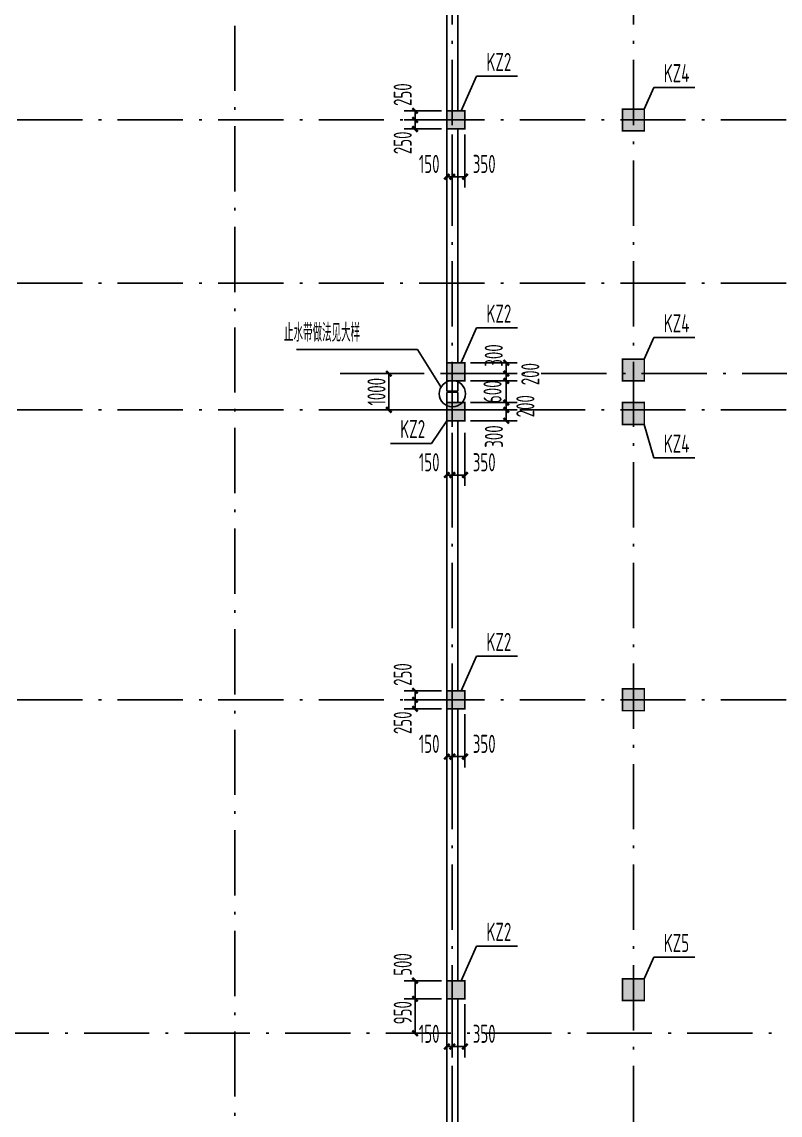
# Model space of a CAD drawing. Extents: x 2468086 to 6957054, y -3413633 to -667223.
# Drawn here: x 5003891 to 5024819, y -1154227 to -1124063 of the extents above; entities that cross this region are included whole.
import ezdxf

# ---------------------------------------------------------------- set-up
doc = ezdxf.new("R2010")
doc.units = 0
doc.header["$LTSCALE"] = 100
doc.header["$MEASUREMENT"] = 0
doc.linetypes.add('2', pattern=[18.5, 12, -3, 0.5, -3])
doc.layers.get('0').update_dxf_attribs({"linetype": 'CONTINUOUS'})
doc.layers.get('DEFPOINTS').update_dxf_attribs({"linetype": 'CONTINUOUS'})
for name, color, linetype in [('墙__实线', 3, 'CONTINUOUS'), ('柱', 2, 'CONTINUOUS'), ('柱填充', 43, 'CONTINUOUS'), ('柱编号', 211, 'CONTINUOUS'), ('轴线__尺寸数字', 7, 'CONTINUOUS'), ('轴线__点划线', 252, '2'), ('通风井定位', 145, 'CONTINUOUS')]:
    doc.layers.add(name, color=color, linetype=linetype)
doc.styles.add('GB', font='gbxwxt.shx', dxfattribs={"width": 0.7, "height": 500, "bigfont": 'gbhzfs.shx'})
doc.dimstyles.new('LYSDIM1', dxfattribs={"dimtxt": 375, "dimasz": 1.5, "dimexe": 300, "dimexo": 150, "dimgap": 90, "dimtad": 1, "dimdec": 0, "dimzin": 0, "dimdsep": 46, "dimtxsty": 'GB', "dimblk1": 'JT', "dimblk2": 'JT', "dimsah": 1, "dimcen": 0, "dimclrt": 7, "dimadec": 0, "dimazin": 0, "dimtfac": 1, "dimtdec": 0, "dimtix": 1, "dimtmove": 2, "dimatfit": 3, "dimldrblk": 'JT', "dimfxl": 1, "dimtolj": 1, "dimtzin": 0, "dimarcsym": 0})

# ---------------------------------------------------------------- blocks, each defined once
blk = doc.blocks.new('JT')
at = {"layer": '轴线__尺寸数字', "const_width": 45}
blk.add_lwpolyline([(-50, -50), (50, 50)], dxfattribs=at)
blk.add_lwpolyline([(-50, -50), (50, 50)], dxfattribs=at)
blk = doc.blocks.new('*D2926')
at = {"layer": 'DEFPOINTS', "color": 0, "transparency": 16777216}
for p in [(5016121, -1134568), (5016121, -1134768), (5017260, -1134568)]:
    blk.add_point(p, dxfattribs=at)
at = {"layer": '通风井定位', "color": 0, "lineweight": -2, "transparency": 16777216}
for p, q in [((5016271, -1134568), (5017560, -1134568)), ((5016271, -1134768), (5017560, -1134768)), ((5017260, -1134766), (5017260, -1134569))]:
    blk.add_line(p, q, dxfattribs=at)
at = {"layer": '通风井定位', "color": 0, "lineweight": -2, "transparency": 16777216, "xscale": 1.5, "yscale": 1.5, "zscale": 1.5}
for p, rotation in [((5017260, -1134568), 90), ((5017260, -1134768), 270)]:
    blk.add_blockref('JT', p, dxfattribs=dict(at, rotation=rotation))
at = {"layer": '通风井定位', "color": 7, "transparency": 16777216, "insert": (5017788, -1134668), "char_height": 500, "attachment_point": 5, "rotation": 90, "style": 'GB'}
blk.add_mtext('\\A1;200', dxfattribs=at)
blk = doc.blocks.new('*D2927')
at = {"layer": 'DEFPOINTS', "color": 0, "transparency": 16777216}
for p in [(5016121, -1133968), (5017260, -1133968), (5016121, -1134568)]:
    blk.add_point(p, dxfattribs=at)
at = {"layer": '通风井定位', "color": 0, "lineweight": -2, "transparency": 16777216}
for p, q in [((5016271, -1133968), (5017560, -1133968)), ((5017260, -1134566), (5017260, -1133969)), ((5016271, -1134568), (5017560, -1134568))]:
    blk.add_line(p, q, dxfattribs=at)
at = {"layer": '通风井定位', "color": 0, "lineweight": -2, "transparency": 16777216, "xscale": 1.5, "yscale": 1.5, "zscale": 1.5}
for p, rotation in [((5017260, -1133968), 90), ((5017260, -1134568), 270)]:
    blk.add_blockref('JT', p, dxfattribs=dict(at, rotation=rotation))
at = {"layer": '通风井定位', "color": 7, "transparency": 16777216, "insert": (5016881, -1134268), "char_height": 500, "attachment_point": 5, "rotation": 90, "style": 'GB'}
blk.add_mtext('\\A1;600', dxfattribs=at)
blk = doc.blocks.new('*D2928')
at = {"layer": 'DEFPOINTS', "color": 0, "transparency": 16777216}
for p in [(5016121, -1133768), (5017260, -1133768), (5016121, -1133968)]:
    blk.add_point(p, dxfattribs=at)
at = {"layer": '通风井定位', "color": 0, "lineweight": -2, "transparency": 16777216}
for p, q in [((5016271, -1133768), (5017560, -1133768)), ((5017260, -1133966), (5017260, -1133769)), ((5016271, -1133968), (5017560, -1133968))]:
    blk.add_line(p, q, dxfattribs=at)
at = {"layer": '通风井定位', "color": 0, "lineweight": -2, "transparency": 16777216, "xscale": 1.5, "yscale": 1.5, "zscale": 1.5}
for p, rotation in [((5017260, -1133768), 90), ((5017260, -1133968), 270)]:
    blk.add_blockref('JT', p, dxfattribs=dict(at, rotation=rotation))
at = {"layer": '通风井定位', "color": 7, "transparency": 16777216, "insert": (5017924, -1133782), "char_height": 500, "attachment_point": 5, "rotation": 90, "style": 'GB'}
blk.add_mtext('\\A1;200', dxfattribs=at)
blk = doc.blocks.new('*D2929')
at = {"layer": 'DEFPOINTS', "color": 0, "transparency": 16777216}
for p in [(5016121, -1134768), (5016121, -1135068), (5017260, -1135068)]:
    blk.add_point(p, dxfattribs=at)
at = {"layer": '通风井定位', "color": 0, "lineweight": -2, "transparency": 16777216}
for p, q in [((5016271, -1134768), (5017560, -1134768)), ((5017260, -1134769), (5017260, -1135066)), ((5016271, -1135068), (5017560, -1135068))]:
    blk.add_line(p, q, dxfattribs=at)
at = {"layer": '通风井定位', "color": 0, "lineweight": -2, "transparency": 16777216, "xscale": 1.5, "yscale": 1.5, "zscale": 1.5}
for p, rotation in [((5017260, -1134768), 90), ((5017260, -1135068), 270)]:
    blk.add_blockref('JT', p, dxfattribs=dict(at, rotation=rotation))
at = {"layer": '通风井定位', "color": 7, "transparency": 16777216, "insert": (5016919, -1135504), "char_height": 500, "attachment_point": 5, "rotation": 90, "style": 'GB'}
blk.add_mtext('\\A1;300', dxfattribs=at)
blk = doc.blocks.new('*D2931')
at = {"layer": 'DEFPOINTS', "color": 0, "transparency": 16777216}
for p in [(5015121, -1133768), (5014019, -1134768), (5015121, -1134768)]:
    blk.add_point(p, dxfattribs=at)
at = {"layer": '通风井定位', "color": 0, "lineweight": -2, "transparency": 16777216}
for p, q in [((5014971, -1133768), (5013719, -1133768)), ((5014019, -1133766), (5014019, -1133765)), ((5014019, -1133768), (5014019, -1134768)), ((5014971, -1134768), (5013719, -1134768)), ((5014019, -1134769), (5014019, -1134771))]:
    blk.add_line(p, q, dxfattribs=at)
at = {"layer": '通风井定位', "color": 0, "lineweight": -2, "transparency": 16777216, "xscale": 1.5, "yscale": 1.5, "zscale": 1.5}
for p, rotation in [((5014019, -1133768), 270), ((5014019, -1134768), 90)]:
    blk.add_blockref('JT', p, dxfattribs=dict(at, rotation=rotation))
at = {"layer": '通风井定位', "color": 7, "transparency": 16777216, "insert": (5013679, -1134268), "char_height": 500, "attachment_point": 5, "rotation": 90, "style": 'GB'}
blk.add_mtext('\\A1;1000', dxfattribs=at)
blk = doc.blocks.new('*D2932')
at = {"layer": 'DEFPOINTS', "color": 0, "transparency": 16777216}
for p in [(5016121, -1133468), (5017260, -1133468), (5016121, -1133768)]:
    blk.add_point(p, dxfattribs=at)
at = {"layer": '通风井定位', "color": 0, "lineweight": -2, "transparency": 16777216}
for p, q in [((5016271, -1133468), (5017560, -1133468)), ((5017260, -1133766), (5017260, -1133469)), ((5016271, -1133768), (5017560, -1133768))]:
    blk.add_line(p, q, dxfattribs=at)
at = {"layer": '通风井定位', "color": 0, "lineweight": -2, "transparency": 16777216, "xscale": 1.5, "yscale": 1.5, "zscale": 1.5}
for p, rotation in [((5017260, -1133468), 90), ((5017260, -1133768), 270)]:
    blk.add_blockref('JT', p, dxfattribs=dict(at, rotation=rotation))
at = {"layer": '通风井定位', "color": 7, "transparency": 16777216, "insert": (5016915, -1133268), "char_height": 500, "attachment_point": 5, "rotation": 90, "style": 'GB'}
blk.add_mtext('\\A1;300', dxfattribs=at)
blk = doc.blocks.new('*D3507')
at = {"layer": 'DEFPOINTS', "color": 0, "transparency": 16777216}
for p in [(5015621, -1150518), (5014742, -1151018), (5015621, -1151018)]:
    blk.add_point(p, dxfattribs=at)
at = {"layer": '通风井定位', "color": 0, "lineweight": -2, "transparency": 16777216}
for p, q in [((5015471, -1150518), (5014442, -1150518)), ((5014742, -1150519), (5014742, -1151016)), ((5015471, -1151018), (5014442, -1151018))]:
    blk.add_line(p, q, dxfattribs=at)
at = {"layer": '通风井定位', "color": 0, "lineweight": -2, "transparency": 16777216, "xscale": 1.5, "yscale": 1.5, "zscale": 1.5}
for p, rotation in [((5014742, -1150518), 90), ((5014742, -1151018), 270)]:
    blk.add_blockref('JT', p, dxfattribs=dict(at, rotation=rotation))
at = {"layer": '通风井定位', "color": 7, "transparency": 16777216, "insert": (5014402, -1150071), "char_height": 500, "attachment_point": 5, "rotation": 90, "style": 'GB'}
blk.add_mtext('\\A1;500', dxfattribs=at)
blk = doc.blocks.new('*D3508')
at = {"layer": 'DEFPOINTS', "color": 0, "transparency": 16777216}
for p in [(5015621, -1151018), (5014742, -1151968), (5015621, -1151968)]:
    blk.add_point(p, dxfattribs=at)
at = {"layer": '通风井定位', "color": 0, "lineweight": -2, "transparency": 16777216}
for p, q in [((5015471, -1151018), (5014442, -1151018)), ((5014742, -1151016), (5014742, -1151015)), ((5014742, -1151018), (5014742, -1151968)), ((5015471, -1151968), (5014442, -1151968)), ((5014742, -1151969), (5014742, -1151971))]:
    blk.add_line(p, q, dxfattribs=at)
at = {"layer": '通风井定位', "color": 0, "lineweight": -2, "transparency": 16777216, "xscale": 1.5, "yscale": 1.5, "zscale": 1.5}
for p, rotation in [((5014742, -1151018), 270), ((5014742, -1151968), 90)]:
    blk.add_blockref('JT', p, dxfattribs=dict(at, rotation=rotation))
at = {"layer": '通风井定位', "color": 7, "transparency": 16777216, "insert": (5014402, -1151401), "char_height": 500, "attachment_point": 5, "rotation": 90, "style": 'GB'}
blk.add_mtext('\\A1;950', dxfattribs=at)
blk = doc.blocks.new('*D3509')
at = {"layer": 'DEFPOINTS', "color": 0, "transparency": 16777216}
for p in [(5015621, -1151018), (5015771, -1151018), (5015771, -1152336)]:
    blk.add_point(p, dxfattribs=at)
at = {"layer": '通风井定位', "color": 0, "lineweight": -2, "transparency": 16777216}
for p, q in [((5015621, -1151168), (5015621, -1152636)), ((5015771, -1151168), (5015771, -1152636)), ((5015619, -1152336), (5015618, -1152336)), ((5015621, -1152336), (5015771, -1152336)), ((5015772, -1152336), (5015774, -1152336))]:
    blk.add_line(p, q, dxfattribs=at)
at = {"layer": '通风井定位', "color": 0, "lineweight": -2, "transparency": 16777216, "xscale": 1.5, "yscale": 1.5, "zscale": 1.5}
blk.add_blockref('JT', (5015621, -1152336), dxfattribs=at)
at = {"layer": '通风井定位', "color": 0, "lineweight": -2, "transparency": 16777216, "xscale": 1.5, "yscale": 1.5, "zscale": 1.5, "rotation": 180}
blk.add_blockref('JT', (5015771, -1152336), dxfattribs=at)
at = {"layer": '通风井定位', "color": 7, "transparency": 16777216, "insert": (5015133, -1151983), "char_height": 500, "attachment_point": 5, "style": 'GB'}
blk.add_mtext('\\A1;150', dxfattribs=at)
blk = doc.blocks.new('*D3510')
at = {"layer": 'DEFPOINTS', "color": 0, "transparency": 16777216}
for p in [(5015771, -1151018), (5016121, -1151018), (5015771, -1152336)]:
    blk.add_point(p, dxfattribs=at)
at = {"layer": '通风井定位', "color": 0, "lineweight": -2, "transparency": 16777216}
for p, q in [((5015771, -1151168), (5015771, -1152636)), ((5016121, -1151168), (5016121, -1152636)), ((5016119, -1152336), (5015772, -1152336))]:
    blk.add_line(p, q, dxfattribs=at)
at = {"layer": '通风井定位', "color": 0, "lineweight": -2, "transparency": 16777216, "xscale": 1.5, "yscale": 1.5, "zscale": 1.5, "rotation": 180}
blk.add_blockref('JT', (5015771, -1152336), dxfattribs=at)
at = {"layer": '通风井定位', "color": 0, "lineweight": -2, "transparency": 16777216, "xscale": 1.5, "yscale": 1.5, "zscale": 1.5}
blk.add_blockref('JT', (5016121, -1152336), dxfattribs=at)
at = {"layer": '通风井定位', "color": 7, "transparency": 16777216, "insert": (5016651, -1151983), "char_height": 500, "attachment_point": 5, "style": 'GB'}
blk.add_mtext('\\A1;350', dxfattribs=at)
blk = doc.blocks.new('*D3511')
at = {"layer": 'DEFPOINTS', "color": 0, "transparency": 16777216}
for p in [(5015621, -1142518), (5014742, -1142768), (5015621, -1142768)]:
    blk.add_point(p, dxfattribs=at)
at = {"layer": '通风井定位', "color": 0, "lineweight": -2, "transparency": 16777216}
for p, q in [((5015471, -1142518), (5014442, -1142518)), ((5014742, -1142519), (5014742, -1142766)), ((5015471, -1142768), (5014442, -1142768))]:
    blk.add_line(p, q, dxfattribs=at)
at = {"layer": '通风井定位', "color": 0, "lineweight": -2, "transparency": 16777216, "xscale": 1.5, "yscale": 1.5, "zscale": 1.5}
for p, rotation in [((5014742, -1142518), 90), ((5014742, -1142768), 270)]:
    blk.add_blockref('JT', p, dxfattribs=dict(at, rotation=rotation))
at = {"layer": '通风井定位', "color": 7, "transparency": 16777216, "insert": (5014402, -1142071), "char_height": 500, "attachment_point": 5, "rotation": 90, "style": 'GB'}
blk.add_mtext('\\A1;250', dxfattribs=at)
blk = doc.blocks.new('*D3512')
at = {"layer": 'DEFPOINTS', "color": 0, "transparency": 16777216}
for p in [(5015621, -1142768), (5014742, -1143018), (5015621, -1143018)]:
    blk.add_point(p, dxfattribs=at)
at = {"layer": '通风井定位', "color": 0, "lineweight": -2, "transparency": 16777216}
for p, q in [((5015471, -1142768), (5014442, -1142768)), ((5014742, -1142769), (5014742, -1143016)), ((5015471, -1143018), (5014442, -1143018))]:
    blk.add_line(p, q, dxfattribs=at)
at = {"layer": '通风井定位', "color": 0, "lineweight": -2, "transparency": 16777216, "xscale": 1.5, "yscale": 1.5, "zscale": 1.5}
for p, rotation in [((5014742, -1142768), 90), ((5014742, -1143018), 270)]:
    blk.add_blockref('JT', p, dxfattribs=dict(at, rotation=rotation))
at = {"layer": '通风井定位', "color": 7, "transparency": 16777216, "insert": (5014402, -1143401), "char_height": 500, "attachment_point": 5, "rotation": 90, "style": 'GB'}
blk.add_mtext('\\A1;250', dxfattribs=at)
blk = doc.blocks.new('*D3513')
at = {"layer": 'DEFPOINTS', "color": 0, "transparency": 16777216}
for p in [(5015621, -1143018), (5015771, -1143018), (5015771, -1144336)]:
    blk.add_point(p, dxfattribs=at)
at = {"layer": '通风井定位', "color": 0, "lineweight": -2, "transparency": 16777216}
for p, q in [((5015621, -1143168), (5015621, -1144636)), ((5015771, -1143168), (5015771, -1144636)), ((5015619, -1144336), (5015618, -1144336)), ((5015621, -1144336), (5015771, -1144336)), ((5015772, -1144336), (5015774, -1144336))]:
    blk.add_line(p, q, dxfattribs=at)
at = {"layer": '通风井定位', "color": 0, "lineweight": -2, "transparency": 16777216, "xscale": 1.5, "yscale": 1.5, "zscale": 1.5}
blk.add_blockref('JT', (5015621, -1144336), dxfattribs=at)
at = {"layer": '通风井定位', "color": 0, "lineweight": -2, "transparency": 16777216, "xscale": 1.5, "yscale": 1.5, "zscale": 1.5, "rotation": 180}
blk.add_blockref('JT', (5015771, -1144336), dxfattribs=at)
at = {"layer": '通风井定位', "color": 7, "transparency": 16777216, "insert": (5015133, -1143983), "char_height": 500, "attachment_point": 5, "style": 'GB'}
blk.add_mtext('\\A1;150', dxfattribs=at)
blk = doc.blocks.new('*D3514')
at = {"layer": 'DEFPOINTS', "color": 0, "transparency": 16777216}
for p in [(5015771, -1143018), (5016121, -1143018), (5015771, -1144336)]:
    blk.add_point(p, dxfattribs=at)
at = {"layer": '通风井定位', "color": 0, "lineweight": -2, "transparency": 16777216}
for p, q in [((5015771, -1143168), (5015771, -1144636)), ((5016121, -1143168), (5016121, -1144636)), ((5016119, -1144336), (5015772, -1144336))]:
    blk.add_line(p, q, dxfattribs=at)
at = {"layer": '通风井定位', "color": 0, "lineweight": -2, "transparency": 16777216, "xscale": 1.5, "yscale": 1.5, "zscale": 1.5, "rotation": 180}
blk.add_blockref('JT', (5015771, -1144336), dxfattribs=at)
at = {"layer": '通风井定位', "color": 0, "lineweight": -2, "transparency": 16777216, "xscale": 1.5, "yscale": 1.5, "zscale": 1.5}
blk.add_blockref('JT', (5016121, -1144336), dxfattribs=at)
at = {"layer": '通风井定位', "color": 7, "transparency": 16777216, "insert": (5016651, -1143983), "char_height": 500, "attachment_point": 5, "style": 'GB'}
blk.add_mtext('\\A1;350', dxfattribs=at)
blk = doc.blocks.new('*D3515')
at = {"layer": 'DEFPOINTS', "color": 0, "transparency": 16777216}
for p in [(5015621, -1135249), (5015771, -1135249), (5015771, -1136567)]:
    blk.add_point(p, dxfattribs=at)
at = {"layer": '通风井定位', "color": 0, "lineweight": -2, "transparency": 16777216}
for p, q in [((5015621, -1135399), (5015621, -1136867)), ((5015771, -1135399), (5015771, -1136867)), ((5015619, -1136567), (5015618, -1136567)), ((5015621, -1136567), (5015771, -1136567)), ((5015772, -1136567), (5015774, -1136567))]:
    blk.add_line(p, q, dxfattribs=at)
at = {"layer": '通风井定位', "color": 0, "lineweight": -2, "transparency": 16777216, "xscale": 1.5, "yscale": 1.5, "zscale": 1.5}
blk.add_blockref('JT', (5015621, -1136567), dxfattribs=at)
at = {"layer": '通风井定位', "color": 0, "lineweight": -2, "transparency": 16777216, "xscale": 1.5, "yscale": 1.5, "zscale": 1.5, "rotation": 180}
blk.add_blockref('JT', (5015771, -1136567), dxfattribs=at)
at = {"layer": '通风井定位', "color": 7, "transparency": 16777216, "insert": (5015133, -1136214), "char_height": 500, "attachment_point": 5, "style": 'GB'}
blk.add_mtext('\\A1;150', dxfattribs=at)
blk = doc.blocks.new('*D3516')
at = {"layer": 'DEFPOINTS', "color": 0, "transparency": 16777216}
for p in [(5015771, -1135249), (5016121, -1135249), (5015771, -1136567)]:
    blk.add_point(p, dxfattribs=at)
at = {"layer": '通风井定位', "color": 0, "lineweight": -2, "transparency": 16777216}
for p, q in [((5015771, -1135399), (5015771, -1136867)), ((5016121, -1135399), (5016121, -1136867)), ((5016119, -1136567), (5015772, -1136567))]:
    blk.add_line(p, q, dxfattribs=at)
at = {"layer": '通风井定位', "color": 0, "lineweight": -2, "transparency": 16777216, "xscale": 1.5, "yscale": 1.5, "zscale": 1.5, "rotation": 180}
blk.add_blockref('JT', (5015771, -1136567), dxfattribs=at)
at = {"layer": '通风井定位', "color": 0, "lineweight": -2, "transparency": 16777216, "xscale": 1.5, "yscale": 1.5, "zscale": 1.5}
blk.add_blockref('JT', (5016121, -1136567), dxfattribs=at)
at = {"layer": '通风井定位', "color": 7, "transparency": 16777216, "insert": (5016651, -1136214), "char_height": 500, "attachment_point": 5, "style": 'GB'}
blk.add_mtext('\\A1;350', dxfattribs=at)
blk = doc.blocks.new('*D3517')
at = {"layer": 'DEFPOINTS', "color": 0, "transparency": 16777216}
for p in [(5015621, -1126518), (5014742, -1126768), (5015621, -1126768)]:
    blk.add_point(p, dxfattribs=at)
at = {"layer": '通风井定位', "color": 0, "lineweight": -2, "transparency": 16777216}
for p, q in [((5015471, -1126518), (5014442, -1126518)), ((5014742, -1126519), (5014742, -1126766)), ((5015471, -1126768), (5014442, -1126768))]:
    blk.add_line(p, q, dxfattribs=at)
at = {"layer": '通风井定位', "color": 0, "lineweight": -2, "transparency": 16777216, "xscale": 1.5, "yscale": 1.5, "zscale": 1.5}
for p, rotation in [((5014742, -1126518), 90), ((5014742, -1126768), 270)]:
    blk.add_blockref('JT', p, dxfattribs=dict(at, rotation=rotation))
at = {"layer": '通风井定位', "color": 7, "transparency": 16777216, "insert": (5014402, -1126071), "char_height": 500, "attachment_point": 5, "rotation": 90, "style": 'GB'}
blk.add_mtext('\\A1;250', dxfattribs=at)
blk = doc.blocks.new('*D3518')
at = {"layer": 'DEFPOINTS', "color": 0, "transparency": 16777216}
for p in [(5015621, -1126768), (5014742, -1127018), (5015621, -1127018)]:
    blk.add_point(p, dxfattribs=at)
at = {"layer": '通风井定位', "color": 0, "lineweight": -2, "transparency": 16777216}
for p, q in [((5015471, -1126768), (5014442, -1126768)), ((5014742, -1126769), (5014742, -1127016)), ((5015471, -1127018), (5014442, -1127018))]:
    blk.add_line(p, q, dxfattribs=at)
at = {"layer": '通风井定位', "color": 0, "lineweight": -2, "transparency": 16777216, "xscale": 1.5, "yscale": 1.5, "zscale": 1.5}
for p, rotation in [((5014742, -1126768), 90), ((5014742, -1127018), 270)]:
    blk.add_blockref('JT', p, dxfattribs=dict(at, rotation=rotation))
at = {"layer": '通风井定位', "color": 7, "transparency": 16777216, "insert": (5014402, -1127401), "char_height": 500, "attachment_point": 5, "rotation": 90, "style": 'GB'}
blk.add_mtext('\\A1;250', dxfattribs=at)
blk = doc.blocks.new('*D3519')
at = {"layer": 'DEFPOINTS', "color": 0, "transparency": 16777216}
for p in [(5015621, -1127018), (5015771, -1127018), (5015771, -1128336)]:
    blk.add_point(p, dxfattribs=at)
at = {"layer": '通风井定位', "color": 0, "lineweight": -2, "transparency": 16777216}
for p, q in [((5015621, -1127168), (5015621, -1128636)), ((5015771, -1127168), (5015771, -1128636)), ((5015619, -1128336), (5015618, -1128336)), ((5015621, -1128336), (5015771, -1128336)), ((5015772, -1128336), (5015774, -1128336))]:
    blk.add_line(p, q, dxfattribs=at)
at = {"layer": '通风井定位', "color": 0, "lineweight": -2, "transparency": 16777216, "xscale": 1.5, "yscale": 1.5, "zscale": 1.5}
blk.add_blockref('JT', (5015621, -1128336), dxfattribs=at)
at = {"layer": '通风井定位', "color": 0, "lineweight": -2, "transparency": 16777216, "xscale": 1.5, "yscale": 1.5, "zscale": 1.5, "rotation": 180}
blk.add_blockref('JT', (5015771, -1128336), dxfattribs=at)
at = {"layer": '通风井定位', "color": 7, "transparency": 16777216, "insert": (5015133, -1127983), "char_height": 500, "attachment_point": 5, "style": 'GB'}
blk.add_mtext('\\A1;150', dxfattribs=at)
blk = doc.blocks.new('*D3520')
at = {"layer": 'DEFPOINTS', "color": 0, "transparency": 16777216}
for p in [(5015771, -1127018), (5016121, -1127018), (5015771, -1128336)]:
    blk.add_point(p, dxfattribs=at)
at = {"layer": '通风井定位', "color": 0, "lineweight": -2, "transparency": 16777216}
for p, q in [((5015771, -1127168), (5015771, -1128636)), ((5016121, -1127168), (5016121, -1128636)), ((5016119, -1128336), (5015772, -1128336))]:
    blk.add_line(p, q, dxfattribs=at)
at = {"layer": '通风井定位', "color": 0, "lineweight": -2, "transparency": 16777216, "xscale": 1.5, "yscale": 1.5, "zscale": 1.5, "rotation": 180}
blk.add_blockref('JT', (5015771, -1128336), dxfattribs=at)
at = {"layer": '通风井定位', "color": 0, "lineweight": -2, "transparency": 16777216, "xscale": 1.5, "yscale": 1.5, "zscale": 1.5}
blk.add_blockref('JT', (5016121, -1128336), dxfattribs=at)
at = {"layer": '通风井定位', "color": 7, "transparency": 16777216, "insert": (5016651, -1127983), "char_height": 500, "attachment_point": 5, "style": 'GB'}
blk.add_mtext('\\A1;350', dxfattribs=at)

msp = doc.modelspace()

# ---------------------------------------------------------------- hatches: boundary and pattern name
at = {"layer": '柱填充'}
for points in [[(5015620.8, -1126517.8), (5015620.8, -1127017.8), (5016120.8, -1127017.8), (5016120.8, -1126517.8)], [(5020470.8, -1126467.8), (5020470.8, -1127067.8), (5021070.8, -1127067.8), (5021070.8, -1126467.8)], [(5015620.8, -1133467.8), (5015620.8, -1133967.8), (5016120.8, -1133967.8), (5016120.8, -1133467.8)], [(5020470.8, -1133367.8), (5020470.8, -1133967.8), (5021070.8, -1133967.8), (5021070.8, -1133367.8)], [(5015620.8, -1134567.8), (5015620.8, -1135067.8), (5016120.8, -1135067.8), (5016120.8, -1134567.8)], [(5020470.8, -1134567.8), (5020470.8, -1135167.8), (5021070.8, -1135167.8), (5021070.8, -1134567.8)], [(5020470.8, -1135167.8), (5020470.8, -1134567.8), (5021070.8, -1134567.8), (5021070.8, -1135167.8)], [(5015620.8, -1142517.8), (5015620.8, -1143017.8), (5016120.8, -1143017.8), (5016120.8, -1142517.8)], [(5020470.8, -1142467.8), (5020470.8, -1143067.8), (5021070.8, -1143067.8), (5021070.8, -1142467.8)], [(5020470.8, -1150467.8), (5020470.8, -1151067.8), (5021070.8, -1151067.8), (5021070.8, -1150467.8)], [(5015620.8, -1150517.8), (5015620.8, -1151017.8), (5016120.8, -1151017.8), (5016120.8, -1150517.8)]]:
    msp.add_hatch(color=256, dxfattribs=at).paths.add_polyline_path(points)

# ---------------------------------------------------------------- linework, layer by layer
at = {"layer": '墙__实线', "color": 94}
for p, q in [((5015620.8, -1134252.8), (5015920.8, -1134252.8)), ((5015920.8, -1134282.8), (5015620.8, -1134282.8))]:
    msp.add_line(p, q, dxfattribs=at)
at = {"layer": '墙__实线', "color": 94, "const_width": 45}
for points in [[(5015620.8, -1126517.8), (5015620.8, -1119017.8)], [(5015920.8, -1126517.8), (5015920.8, -1119017.8)], [(5015620.8, -1133467.8), (5015620.8, -1127017.8)], [(5015920.8, -1133467.8), (5015920.8, -1127017.8)], [(5015620.8, -1134252.8), (5015620.8, -1133967.8)], [(5015920.8, -1134252.8), (5015920.8, -1133967.8)], [(5015620.8, -1134567.8), (5015620.8, -1134282.8)], [(5015920.8, -1134567.8), (5015920.8, -1134282.8)], [(5015620.8, -1142517.8), (5015620.8, -1135067.8)], [(5015920.8, -1142517.8), (5015920.8, -1135067.8)], [(5015620.8, -1150517.8), (5015620.8, -1143017.8)], [(5015920.8, -1150517.8), (5015920.8, -1143017.8)], [(5015620.8, -1156117.8), (5015620.8, -1151017.8)], [(5015920.8, -1156117.8), (5015920.8, -1151017.8)]]:
    msp.add_lwpolyline(points, dxfattribs=at)
at = {"layer": '柱', "const_width": 45}
for points in [[(5015620.8, -1126517.8), (5015620.8, -1127017.8), (5016120.8, -1127017.8), (5016120.8, -1126517.8), (5015620.8, -1126517.8)], [(5020470.8, -1126467.8), (5020470.8, -1127067.8), (5021070.8, -1127067.8), (5021070.8, -1126467.8), (5020470.8, -1126467.8)], [(5015620.8, -1133467.8), (5015620.8, -1133967.8), (5016120.8, -1133967.8), (5016120.8, -1133467.8), (5015620.8, -1133467.8)], [(5020470.8, -1133367.8), (5020470.8, -1133967.8), (5021070.8, -1133967.8), (5021070.8, -1133367.8), (5020470.8, -1133367.8)], [(5015620.8, -1134567.8), (5015620.8, -1135067.8), (5016120.8, -1135067.8), (5016120.8, -1134567.8), (5015620.8, -1134567.8)], [(5020470.8, -1134567.8), (5020470.8, -1135167.8), (5021070.8, -1135167.8), (5021070.8, -1134567.8), (5020470.8, -1134567.8)], [(5020470.8, -1135167.8), (5020470.8, -1134567.8), (5021070.8, -1134567.8), (5021070.8, -1135167.8), (5020470.8, -1135167.8)], [(5015620.8, -1142517.8), (5015620.8, -1143017.8), (5016120.8, -1143017.8), (5016120.8, -1142517.8), (5015620.8, -1142517.8)], [(5020470.8, -1142467.8), (5020470.8, -1143067.8), (5021070.8, -1143067.8), (5021070.8, -1142467.8), (5020470.8, -1142467.8)], [(5020470.8, -1150467.8), (5020470.8, -1151067.8), (5021070.8, -1151067.8), (5021070.8, -1150467.8), (5020470.8, -1150467.8)], [(5015620.8, -1150517.8), (5015620.8, -1151017.8), (5016120.8, -1151017.8), (5016120.8, -1150517.8), (5015620.8, -1150517.8)]]:
    msp.add_lwpolyline(points, dxfattribs=at)
at = {"layer": '柱填充'}
for p, q in [((5014808.9, -1133101), (5011469.1, -1133101)), ((5014808.9, -1133101), (5011469.1, -1133101)), ((5015457.4, -1134136.2, 0), (5014808.9, -1133101))]:
    msp.add_line(p, q, dxfattribs=at)
at = {"layer": '柱填充', "const_width": 45, "elevation": 0}
msp.add_lwpolyline([(5015770.8, -1134118), (5015770.8, -1134425.7)], dxfattribs=at)
at = {"layer": '柱填充'}
msp.add_circle((5015773.2, -1134323.1, 0), 362.9, dxfattribs=at)
at = {"layer": '柱编号'}
for p, q in [((5016018.2, -1126517.8), (5016440.9, -1125563.5)), ((5016440.9, -1125563.5), (5017573.1, -1125563.5)), ((5021070.8, -1126467.8), (5021334.9, -1125871.6)), ((5021334.9, -1125871.6), (5022467.1, -1125871.6)), ((5016018.2, -1133459.6), (5016440.9, -1132505.3)), ((5016440.9, -1132505.3), (5017573.1, -1132505.3)), ((5021070.8, -1133367.8), (5021334.9, -1132771.6)), ((5021334.9, -1132771.6), (5022467.1, -1132771.6)), ((5015193.5, -1135691.6), (5015620.8, -1135067.8)), ((5021070.8, -1135167.8), (5021334.9, -1136094.3)), ((5014061.3, -1135691.6), (5015193.5, -1135691.6)), ((5021334.9, -1136094.3), (5022467.1, -1136094.3)), ((5016018.2, -1142517.8), (5016440.9, -1141563.5)), ((5016440.9, -1141563.5), (5017573.1, -1141563.5)), ((5016018.2, -1150517.8), (5016440.9, -1149563.5)), ((5016440.9, -1149563.5), (5017573.1, -1149563.5)), ((5021070.8, -1150467.8), (5021334.9, -1149871.6)), ((5021334.9, -1149871.6), (5022467.1, -1149871.6))]:
    msp.add_line(p, q, dxfattribs=at)
at = {"layer": '轴线__点划线', "ltscale": 1.5}
for p, q in [((5009770.8, -1236967.6), (5009770.8, -1096231.2)), ((5015770.8, -1100139.4), (5015770.8, -1156267.8)), ((5020770.8, -1100139.4), (5020770.8, -1156267.8)), ((4923285.1, -1126767.8), (5210016.5, -1126767.8)), ((4923285.1, -1131267.8), (5097770.8, -1131267.8)), ((5012672.2, -1133767.8), (5036685, -1133767.8)), ((4923285.1, -1134767.8), (5036685, -1134767.8)), ((4923285.1, -1142767.8), (5036285, -1142767.8)), ((5098982, -1151967.9), (4921350.9, -1151967.9))]:
    msp.add_line(p, q, dxfattribs=at)

# ---------------------------------------------------------------- texts
at = {"style": 'GB', "width": 0.7}
msp.add_text('止水带做法见大样', height=500, dxfattribs=at).set_placement((5011126.7, -1132889.5))
at = {"layer": '柱编号', "style": 'GB', "width": 0.7}
for s, p in [('KZ2', (5016714.1, -1125420.2)), ('KZ4', (5021608.1, -1125728.3)), ('KZ2', (5016714.1, -1132361.9)), ('KZ4', (5021608.1, -1132628.3)), ('KZ2', (5014334.5, -1135548.2)), ('KZ4', (5021608.1, -1135951)), ('KZ2', (5016714.1, -1141420.2)), ('KZ2', (5016714.1, -1149420.2)), ('KZ5', (5021608.1, -1149728.3))]:
    msp.add_text(s, height=500, dxfattribs=at).set_placement(p)

# ---------------------------------------------------------------- dimensions: what is measured, and where the dimension line sits
at = {"layer": '通风井定位'}
for base, p1, p2, picture, middle in [((5014741.7, -1126767.8), (5015620.8, -1126517.8), (5015620.8, -1126767.8), '*D3517', (5014401.6, -1126070.6)), ((5014741.7, -1127017.8), (5015620.8, -1126767.8), (5015620.8, -1127017.8), '*D3518', (5014401.6, -1127401.3)), ((5017259.6, -1133467.8), (5016120.8, -1133767.8), (5016120.8, -1133467.8), '*D2932', (5016915.2, -1133267.8)), ((5017259.6, -1133767.8), (5016120.8, -1133967.8), (5016120.8, -1133767.8), '*D2928', (5017924.3, -1133781.7)), ((5017259.6, -1133967.8), (5016120.8, -1134567.8), (5016120.8, -1133967.8), '*D2927', (5016881.4, -1134267.8)), ((5017259.6, -1134567.8), (5016120.8, -1134767.8), (5016120.8, -1134567.8), '*D2926', (5017788.2, -1134667.8)), ((5017259.6, -1135067.8), (5016120.8, -1134767.8), (5016120.8, -1135067.8), '*D2929', (5016919.5, -1135504)), ((5014741.7, -1142767.8), (5015620.8, -1142517.8), (5015620.8, -1142767.8), '*D3511', (5014401.6, -1142070.6)), ((5014741.7, -1143017.8), (5015620.8, -1142767.8), (5015620.8, -1143017.8), '*D3512', (5014401.6, -1143401.3)), ((5014741.7, -1151017.8), (5015620.8, -1150517.8), (5015620.8, -1151017.8), '*D3507', (5014401.6, -1150070.6)), ((5014741.7, -1151967.9), (5015620.8, -1151017.8), (5015620.8, -1151967.9), '*D3508', (5014401.6, -1151401.3))]:
    dim = msp.add_linear_dim(base=base, p1=p1, p2=p2, angle=90, dimstyle='LYSDIM1', override={"dimtxt": 500}, dxfattribs=at)
    dim.commit()
    dim.dimension.update_dxf_attribs({"geometry": picture, "text_midpoint": middle, "dimtype": 128})
for base, p1, p2, picture, middle in [((5015770.8, -1128335.8), (5015620.8, -1127017.8), (5015770.8, -1127017.8), '*D3519', (5015133.2, -1127982.6)), ((5015770.8, -1128335.8), (5016120.8, -1127017.8), (5015770.8, -1127017.8), '*D3520', (5016651.2, -1127982.6)), ((5015770.8, -1136566.9), (5015620.8, -1135248.9), (5015770.8, -1135248.9), '*D3515', (5015133.2, -1136213.7)), ((5015770.8, -1136566.9), (5016120.8, -1135248.9), (5015770.8, -1135248.9), '*D3516', (5016651.2, -1136213.7)), ((5015770.8, -1144335.8), (5015620.8, -1143017.8), (5015770.8, -1143017.8), '*D3513', (5015133.2, -1143982.6)), ((5015770.8, -1144335.8), (5016120.8, -1143017.8), (5015770.8, -1143017.8), '*D3514', (5016651.2, -1143982.6)), ((5015770.8, -1152335.8), (5015620.8, -1151017.8), (5015770.8, -1151017.8), '*D3509', (5015133.2, -1151982.6)), ((5015770.8, -1152335.8), (5016120.8, -1151017.8), (5015770.8, -1151017.8), '*D3510', (5016651.2, -1151982.6))]:
    dim = msp.add_linear_dim(base=base, p1=p1, p2=p2, dimstyle='LYSDIM1', override={"dimtxt": 500}, dxfattribs=at)
    dim.commit()
    dim.dimension.update_dxf_attribs({"geometry": picture, "text_midpoint": middle, "dimtype": 128})
dim = msp.add_linear_dim(base=(5014018.8, -1134767.8), p1=(5015120.8, -1133767.8), p2=(5015120.8, -1134767.8), angle=90, dimstyle='LYSDIM1', override={"dimtxt": 500}, dxfattribs=at)
dim.commit()
dim.dimension.update_dxf_attribs({"geometry": '*D2931', "text_midpoint": (5013678.7, -1134267.8)})

doc.saveas('drawing.dxf')
